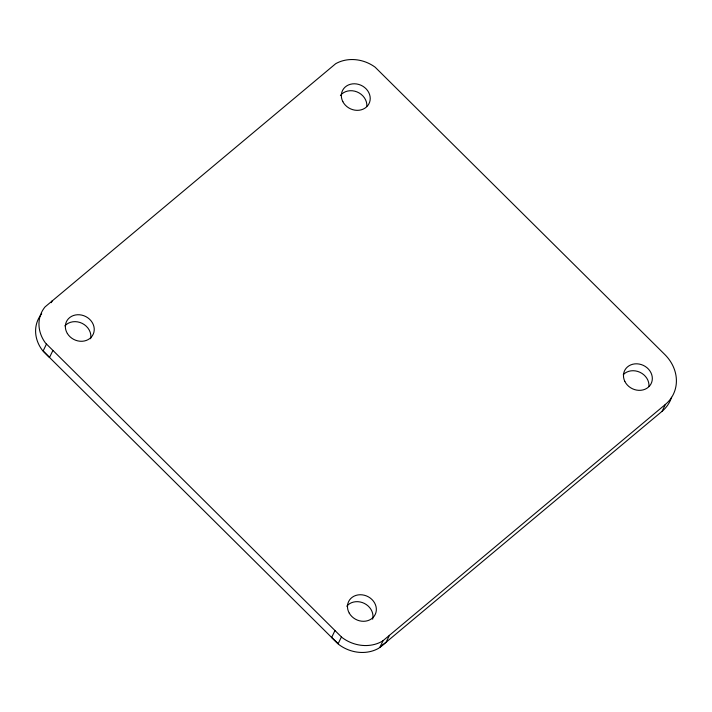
<?xml version="1.0" encoding="UTF-8"?>
<svg xmlns="http://www.w3.org/2000/svg" width="712" height="712" viewBox="0 0 712 712"><rect width="100%" height="100%" fill="white"/><g stroke="black" fill="none" stroke-linecap="round" stroke-linejoin="round"><path stroke-width="1.07" d="M51.309 302.662L52.27 300.687M46.431 344.145L43.076 351.069L338.067 643.862L341.422 636.937L45.47 343.024A34.835 30.402 25.9 0 1 45.043 306.917L335.681 63.706A34.835 30.402 25.9 0 1 375.126 67.177L664.821 354.54A39.409 34.398 25.9 0 1 665.426 404.398L662.062 411.313L379.781 647.528L383.136 640.604L665.426 404.398M52.875 350.535L49.511 357.46L42.115 349.948A34.835 30.402 25.9 0 1 41.679 313.832M334.987 630.547L331.632 637.471L339.215 644.823A34.835 30.402 25.9 0 0 378.659 648.294L386.082 642.26L389.437 635.335M383.136 640.604L382.015 641.379A34.835 30.402 25.9 0 1 342.57 637.908L341.422 636.937M671.576 397.252A39.409 34.398 25.9 0 1 662.062 411.313M623.258 374.645A14.774 12.896 25.9 0 1 639.892 372.26A14.774 12.896 25.9 0 1 648.926 386.536M346.735 606.197A14.774 12.896 25.9 0 1 364.384 603.429A14.774 12.896 25.9 0 1 372.643 619.191M64.89 325.873A14.774 12.896 25.9 0 1 82.254 323.408A14.774 12.896 25.9 0 1 90.629 338.752M340.398 95.497A14.774 12.896 25.9 0 1 357.032 91.919A14.774 12.896 25.9 0 1 366.831 106.221M342.846 101.665A14.774 12.896 25.9 0 0 367.81 105.545A14.774 12.896 25.9 0 0 356.685 83.971A14.774 12.896 25.9 0 0 342.846 101.665M624.824 381.392A14.774 12.896 25.9 0 0 649.736 385.788A14.774 12.896 25.9 0 0 639.136 364.046A14.774 12.896 25.9 0 0 624.824 381.392M349.245 613.112A14.774 12.896 25.9 0 0 374.245 616.094A14.774 12.896 25.9 0 0 362.248 594.849A14.774 12.896 25.9 0 0 349.245 613.112M67.373 333.519A14.774 12.896 25.9 0 0 92.382 335.717A14.774 12.896 25.9 0 0 79.637 314.784A14.774 12.896 25.9 0 0 67.373 333.519"/></g></svg>
